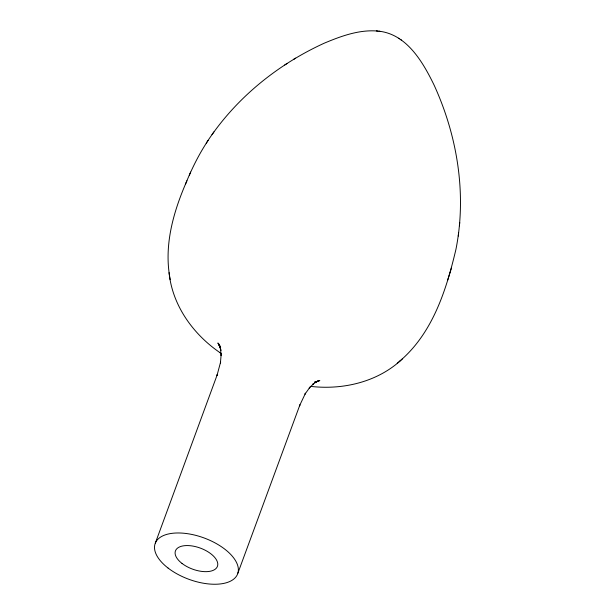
<?xml version="1.0" encoding="UTF-8"?>
<svg xmlns="http://www.w3.org/2000/svg" width="615" height="615" viewBox="0 0 615 615"><rect width="100%" height="100%" fill="white"/><g stroke="black" fill="none" stroke-linecap="round" stroke-linejoin="round"><path stroke-width="0.92" d="M399.935 360.99C432.752 332.946 446.375 289.88 455.953 249.29C466.885 194.148 457.376 136.03 434.152 85.216C423.043 62.361 406.93 34.232 378.802 31.173M459.397 225.843L459.774 222.53M458.275 236.068L458.652 232.693M447.566 280.478L451.395 268.194M155.357 543.022L217.349 374.404L217.018 375.434L220.647 361.889L220.416 362.988L221.169 354.348L221.146 355.578L220.554 349.197L220.885 350.612L219.901 346.414L220.7 349.351L218.963 344.3L220.331 347.513L218.525 343.608L220.201 346.96L217.887 342.986L220.224 346.614M237.89 573.134L299.928 404.831L299.497 405.831L305.517 393.17L304.979 394.154L310.006 387.089L309.222 388.034L313.796 383.56L312.628 384.421L316.102 381.861L314.895 382.753L318.954 380.616L315.495 382.076L319.831 380.554L315.695 381.792M186.929 180.779C173.876 210.53 164.205 243.363 169.594 276.104M185.584 183.939C191.749 168.771 199.037 154.004 208.147 140.381M189.297 175.252L190.642 172.1M206.24 143.187C234.63 99.223 276.827 64.821 324.266 43.181C341.702 35.87 360.636 28.92 379.862 31.288M212.014 134.677L213.882 131.917M310.767 386.397C343.393 390.141 378.386 381.838 402.564 358.714M397.213 363.334L399.804 361.09M284.745 64.975L287.028 63.537M293.44 59.486L295.561 58.148M314.995 381.961L317.279 381.477L314.803 381.915M376.349 30.919L377.633 31.058M398.674 38.222L399.55 38.822M400.526 39.498L401.595 40.221M169.071 272.668C172.469 306.101 193.871 335.244 221.308 353.548M219.747 352.48L220.916 353.287M219.217 345.346L220.647 347.191M169.632 276.273L170.147 279.656M182.002 563.425A22.371 11.216 20.2 0 0 217.272 566.723A22.371 11.216 20.2 0 0 190.027 545.697A22.371 11.216 20.2 0 0 182.002 563.425M168.079 568.06A43.942 22.025 20.2 0 0 237.367 574.533A43.942 22.025 20.2 0 0 183.854 533.243A43.942 22.025 20.2 0 0 168.079 568.06"/></g></svg>
